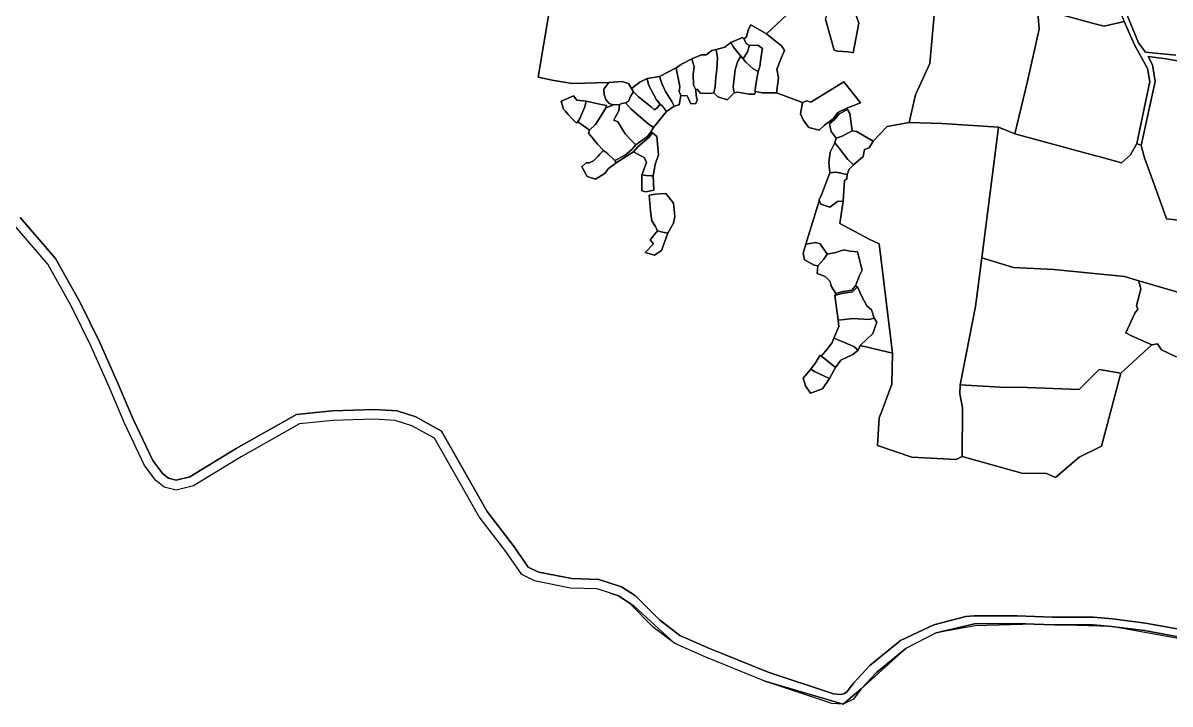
# Model space of a CAD drawing. Extents: x 542555 to 550520, y 1840485 to 1846995.
# Drawn here: x 547501 to 548103, y 1840499 to 1840856 of the extents above; entities that cross this region are included whole.
import ezdxf

# ---------------------------------------------------------------- set-up
doc = ezdxf.new("R2010")
doc.units = 0
doc.layers.add('Level 30', color=7, linetype='Continuous')

msp = doc.modelspace()

# ---------------------------------------------------------------- linework, layer by layer
at = {"layer": 'Level 30'}
for points in [[(548074.4, 1840867.28), (548076.0531, 1840862.9986), (548078.4, 1840856.92), (548067.98, 1840854.49), (548063.0146, 1840855.837), (548032.96, 1840863.99), (548022.35, 1840867.73), (548022.2, 1840877.29), (548030.6, 1840893.18), (548033.62, 1840899.52), (548028.69, 1840913.58), (548019.76, 1840919.07), (548010.96, 1840929.19), (548005.38, 1840940.77), (548005.57, 1840944.68), (548007.74, 1840947.2), (548026.2, 1840961.4), (548038.15, 1840974.83), (548055.9, 1840917.87)], [(548032.96, 1840863.99), (548033.87, 1840852.95), (548027.71, 1840825.75), (548021.08, 1840797.97), (548012.57, 1840801.47), (547982.92, 1840803.43), (547965.71, 1840803.99), (547968.89, 1840818.49), (547976.52, 1840834.91), (547980.04, 1840874.3), (548022.35, 1840867.73)], [(547923.86, 1840864.84), (547926.12, 1840865.01), (547932.81, 1840865.91), (547935.64, 1840866.53), (547939.19, 1840856.12), (547936.25, 1840840.62), (547933.64, 1840841.11), (547928.12, 1840841.45), (547926.37, 1840841.89), (547921.73, 1840858.15)], [(548091.93, 1840825.54), (548085.11, 1840793), (548081.7, 1840787.01), (548077.01, 1840782.85), (548065.14, 1840786.15), (548063.5475, 1840786.5772), (548021.08, 1840797.97), (548027.71, 1840825.75), (548033.87, 1840852.95), (548032.96, 1840863.99), (548063.0146, 1840855.837), (548067.98, 1840854.49), (548078.4, 1840856.92), (548083.83, 1840844.83), (548090.62, 1840832.31)], [(547897.03, 1840827.5), (547896, 1840819.61), (547888.72, 1840819.59), (547884.84, 1840820.21), (547885.05, 1840822.88), (547885.88, 1840827.99), (547886.47, 1840830.84), (547887.28, 1840833.45), (547888.07, 1840838.75), (547888.63, 1840842.83), (547886.19, 1840844.59), (547881.93, 1840844.38), (547880.23, 1840845.25), (547878.93, 1840847.89), (547880.29, 1840848.87), (547881.38, 1840852.91), (547882.59, 1840855.27), (547890.8, 1840850.51), (547898.84, 1840843.98), (547900.25, 1840841.82), (547898.52, 1840837.7), (547896.27, 1840832.04)], [(547878.93, 1840847.89), (547880.23, 1840845.25), (547881.93, 1840844.38), (547880.83, 1840840.99), (547878.63, 1840837.39), (547877.28, 1840838.78), (547873.51, 1840843.49), (547872.09, 1840845.9), (547878.16, 1840848.55)], [(547864.47, 1840842.29), (547865.01, 1840837.97), (547864.73, 1840831.88), (547864.29, 1840827.84), (547863.93, 1840822.93), (547863.21, 1840819.53), (547860.97, 1840819.25), (547856.12, 1840819.38), (547854.36, 1840821.41), (547853.67, 1840821.19), (547852.55, 1840823.66), (547852.41, 1840829.37), (547852.83, 1840833.26), (547851.69, 1840837.33), (547856.69, 1840839.42), (547859.16, 1840839.51), (547862.18, 1840841.74)], [(547873.34, 1840822.62), (547873.9, 1840819.63), (547870.21, 1840815.96), (547865.32, 1840817.4), (547863.21, 1840819.53), (547863.93, 1840822.93), (547864.29, 1840827.84), (547864.73, 1840831.88), (547865.01, 1840837.97), (547864.47, 1840842.29), (547868.99, 1840843.48), (547872.09, 1840845.9), (547873.51, 1840843.49), (547877.28, 1840838.78), (547875.57, 1840835.9), (547874.39, 1840831.56)], [(547881.93, 1840844.38), (547886.19, 1840844.59), (547888.63, 1840842.83), (547888.07, 1840838.75), (547887.28, 1840833.45), (547886.47, 1840830.84), (547883.77, 1840832.2), (547879.92, 1840835.59), (547878.63, 1840837.39), (547880.83, 1840840.99)], [(547849.21, 1840818), (547845.87, 1840818.24), (547845.05, 1840820.3), (547845.3, 1840822.88), (547843.79, 1840830.8), (547843.46, 1840832.61), (547846.15, 1840834.57), (547851.69, 1840837.33), (547852.83, 1840833.26), (547852.41, 1840829.37), (547852.55, 1840823.66), (547853.67, 1840821.19), (547853.87, 1840818.14), (547854.51, 1840815.88), (547853.75, 1840814.01), (547851.17, 1840813.85)], [(547878.63, 1840837.39), (547879.92, 1840835.59), (547883.77, 1840832.2), (547886.47, 1840830.84), (547885.88, 1840827.99), (547885.05, 1840822.88), (547884.84, 1840820.21), (547884.72, 1840818.81), (547881.58, 1840818.79), (547875.78, 1840819.95), (547873.9, 1840819.63), (547873.34, 1840822.62), (547874.39, 1840831.56), (547875.57, 1840835.9), (547877.28, 1840838.78)], [(548165.8, 1840753.57), (548147.08, 1840745.36), (548142.26, 1840752.55), (548138.93, 1840754.12), (548127.61, 1840764.21), (548125.175, 1840762.8655), (548106.91, 1840752.78), (548100.68, 1840753.42), (548096.18, 1840766.29), (548089.07, 1840785.43), (548087.39, 1840791.94), (548094.79, 1840825.49), (548093.36, 1840834.26), (548091, 1840838.6), (548100.55, 1840837.43), (548108.267, 1840836.0515), (548124.79, 1840833.1), (548138.96, 1840828.94), (548140.84, 1840821.73), (548147.06, 1840810.23), (548156.62, 1840793.68), (548156.75, 1840791.19), (548158.91, 1840768.79), (548163.34, 1840759.15)], [(547843.46, 1840832.61), (547843.79, 1840830.8), (547845.3, 1840822.88), (547845.05, 1840820.3), (547845.87, 1840818.24), (547845.06, 1840813.27), (547842.32, 1840812.57), (547841.06, 1840815.09), (547837.89, 1840820.3), (547835.83, 1840824.49), (547834.65, 1840828.21)], [(547820.05, 1840821.88), (547821.04, 1840820.05), (547819.67, 1840817.95), (547818.42, 1840815.25), (547816.79, 1840814.23), (547814.95, 1840814.02), (547813.76, 1840813.4), (547810.56, 1840813.31), (547808.29, 1840814.04), (547806.48, 1840816.06), (547805.68, 1840818.68), (547805.39, 1840821.46), (547808.08, 1840824.95), (547815.15, 1840825.55), (547818.43, 1840824.47)], [(547823.68, 1840817.53), (547821.04, 1840820.05), (547820.05, 1840821.88), (547824.27, 1840825.08), (547828.26, 1840827.11), (547828.82, 1840823.84), (547833.11, 1840815.93), (547835.06, 1840813.55), (547833.58, 1840811.89), (547832.12, 1840810.62), (547830.28, 1840812.15)], [(547842.32, 1840812.57), (547838.29, 1840809.79), (547836.22, 1840812.63), (547835.06, 1840813.55), (547833.11, 1840815.93), (547828.82, 1840823.84), (547828.26, 1840827.11), (547834.65, 1840828.21), (547835.83, 1840824.49), (547837.89, 1840820.3), (547841.06, 1840815.09)], [(547940.16, 1840814.34), (547933.03, 1840811.54), (547928.16, 1840809.16), (547925.94, 1840806.06), (547921.26, 1840802.62), (547918.39, 1840800.03), (547913.05, 1840801.45), (547910.13, 1840805.02), (547908.59, 1840808.47), (547909.67, 1840814.42), (547911.94, 1840815.28), (547914.04, 1840814.63), (547931.41, 1840825.39)], [(547791.78, 1840804.43), (547791.3526, 1840803.9729), (547791.06, 1840803.66), (547788.8994, 1840805.936), (547786.75, 1840808.2), (547785.1421, 1840810.1148), (547784.34, 1840811.07), (547783.07, 1840815.18), (547783.6402, 1840815.4315), (547789.51, 1840818.02), (547791.26, 1840815.78), (547796.22, 1840815.21), (547795.43, 1840812.21), (547792.95, 1840806.11)], [(547835.06, 1840813.55), (547836.22, 1840812.63), (547838.29, 1840809.79), (547836.76, 1840807.93), (547831.54, 1840801.4), (547828.73, 1840803.32), (547819.64, 1840811.18), (547816.79, 1840814.23), (547818.42, 1840815.25), (547819.67, 1840817.95), (547821.04, 1840820.05), (547823.68, 1840817.53), (547830.28, 1840812.15), (547832.12, 1840810.62), (547833.58, 1840811.89)], [(547806.94, 1840812.91), (547806.5, 1840811.61), (547804.81, 1840808.79), (547801.12, 1840802.92), (547798.01, 1840799.9), (547794.02, 1840802.72), (547791.78, 1840804.43), (547792.95, 1840806.11), (547795.43, 1840812.21), (547796.22, 1840815.21), (547804.14, 1840813.5)], [(547813.76, 1840813.4), (547813.31, 1840810.19), (547811.51, 1840806.98), (547810.63, 1840805.29), (547812.85, 1840804.27), (547816.63, 1840798.08), (547819.82, 1840794.68), (547822.26, 1840792.33), (547820.12, 1840789.79), (547816.58, 1840786.87), (547811.23, 1840783.98), (547807.35, 1840787.69), (547805.31, 1840789.38), (547802.08, 1840792.57), (547800.0085, 1840795.1996), (547797.44, 1840798.46), (547797.5733, 1840798.7968), (547798.01, 1840799.9), (547801.12, 1840802.92), (547804.81, 1840808.79), (547806.5, 1840811.61), (547810.56, 1840813.31)], [(547816.79, 1840814.23), (547819.64, 1840811.18), (547828.73, 1840803.32), (547831.54, 1840801.4), (547830.29, 1840799.3), (547828.44, 1840796.57), (547822.26, 1840792.33), (547819.82, 1840794.68), (547816.63, 1840798.08), (547812.85, 1840804.27), (547810.63, 1840805.29), (547811.51, 1840806.98), (547813.31, 1840810.19), (547813.76, 1840813.4), (547814.95, 1840814.02)], [(547933.24, 1840810.74), (547934.53, 1840808.8), (547935.75, 1840799.7), (547930.46, 1840796.85), (547927.43, 1840795.73), (547924.76, 1840799.33), (547923.88, 1840803.25), (547926.57, 1840805.81), (547928.88, 1840808.6)], [(547823.29, 1840791.27), (547820.98, 1840788.67), (547811.97, 1840782.8), (547811.23, 1840783.98), (547816.58, 1840786.87), (547820.12, 1840789.79), (547822.26, 1840792.33), (547828.44, 1840796.57), (547830.29, 1840799.3), (547831.01, 1840798.55), (547829.02, 1840796.04)], [(547832.44, 1840781.95), (547831.33, 1840775.98), (547830.28, 1840776), (547827.61, 1840776.13), (547825.48, 1840776.59), (547827.87, 1840783.06), (547826.82, 1840785.47), (547820.98, 1840788.67), (547823.29, 1840791.27), (547829.02, 1840796.04), (547831.01, 1840798.55), (547833.2, 1840796.7), (547834.09, 1840787.07)], [(547935.75, 1840799.7), (547937.98, 1840799.35), (547946.74, 1840794.24), (547944.65, 1840790.79), (547942.18, 1840789.89), (547941.47, 1840786.11), (547936.5, 1840781.73), (547933.41, 1840784.66), (547928.87, 1840790.49), (547926.61, 1840793.24), (547927.43, 1840795.73), (547930.46, 1840796.85)], [(548012.57, 1840801.47), (548003.81, 1840732.99), (548000.48, 1840707.48), (547992.46, 1840666.29), (547992.3, 1840661.68), (547993.56, 1840654.2), (547993.39, 1840628.69), (547990.32, 1840627.13), (547966.98, 1840628.41), (547949.02, 1840634.52), (547949.99, 1840649.01), (547951.29, 1840652.52), (547956.55, 1840666.67), (547956.99, 1840682.91), (547949.95, 1840740.27), (547944.63, 1840742.81), (547929.29, 1840750.97), (547930.96, 1840762.8), (547931.67, 1840773.57), (547932.92, 1840774.52), (547933.11, 1840776.68), (547934.19, 1840779.5), (547936.5, 1840781.73), (547941.47, 1840786.11), (547942.18, 1840789.89), (547944.65, 1840790.79), (547946.74, 1840794.24), (547954.04, 1840801.82), (547965.71, 1840803.99), (547982.92, 1840803.43)], [(547926.61, 1840793.24), (547928.87, 1840790.49), (547933.41, 1840784.66), (547936.5, 1840781.73), (547934.19, 1840779.5), (547933.11, 1840776.68), (547927.09, 1840777.89), (547924.1, 1840777.57), (547923.44, 1840783.07), (547924.17, 1840788.41)], [(547811.23, 1840783.98), (547811.97, 1840782.8), (547807.78, 1840779.6), (547806.12, 1840777.48), (547801.04, 1840774.24), (547796.68, 1840775.65), (547793.85, 1840780.7), (547796.12, 1840782.88), (547796.7229, 1840782.8339), (547797.69, 1840782.76), (547800.09, 1840783.93), (547802.2851, 1840786.2219), (547803.3547, 1840787.3385), (547805.31, 1840789.38), (547807.35, 1840787.69)], [(547827.45, 1840767.58), (547825.4422, 1840768.1194), (547825.48, 1840776.59), (547827.61, 1840776.13), (547830.28, 1840776), (547831.33, 1840775.98), (547831.72, 1840768.52)], [(547924.1, 1840777.57), (547927.09, 1840777.89), (547933.11, 1840776.68), (547932.92, 1840774.52), (547931.67, 1840773.57), (547930.96, 1840762.8), (547928.1, 1840762.59), (547924.09, 1840759.51), (547919.31, 1840761.2), (547918.4616, 1840763.2182), (547918.36, 1840763.46), (547919.65, 1840766.12)], [(547832.59, 1840749.37), (547833.64, 1840747.24), (547829.72, 1840742.48), (547831.48, 1840740.41), (547827.1, 1840735.71), (547832.1, 1840734.32), (547835.72, 1840736.89), (547839.08, 1840745.89), (547841.99, 1840751.15), (547842.74, 1840754.61), (547841.97, 1840761.68), (547837.95, 1840766.79), (547832.47, 1840766.38), (547829.25, 1840765.78), (547829.96, 1840757.43), (547830.58, 1840752.48)], [(547833.64, 1840747.24), (547832.59, 1840749.37), (547830.58, 1840752.48), (547829.96, 1840757.43), (547829.25, 1840765.78), (547832.47, 1840766.38), (547837.95, 1840766.79), (547841.97, 1840761.68), (547842.74, 1840754.61), (547841.99, 1840751.15), (547839.08, 1840745.89), (547835.57, 1840746.63)], [(547930.96, 1840762.8), (547929.29, 1840750.97), (547944.63, 1840742.81), (547949.95, 1840740.27), (547956.99, 1840682.91), (547939.97, 1840686.93), (547946.51, 1840693.23), (547948.72, 1840699.29), (547947.3, 1840701.37), (547945.95, 1840705.65), (547943.43, 1840707.88), (547940.57, 1840713.03), (547938.47, 1840717.7), (547937.53, 1840718.27), (547939.61, 1840723.74), (547940.97, 1840726.54), (547938.61, 1840736.17), (547934.45, 1840736.56), (547931.39, 1840737.14), (547927.26, 1840735.77), (547922.58, 1840734.94), (547918.93, 1840740.35), (547916.63, 1840741.03), (547911.45, 1840740.08), (547918.36, 1840762.97), (547918.4616, 1840763.2182), (547919.31, 1840761.2), (547924.09, 1840759.51), (547928.1, 1840762.59)], [(547829.72, 1840742.48), (547833.64, 1840747.24), (547835.57, 1840746.63), (547839.08, 1840745.89), (547835.72, 1840736.89), (547832.1, 1840734.32), (547827.1, 1840735.71), (547831.48, 1840740.41)], [(547911.45, 1840740.08), (547916.63, 1840741.03), (547918.93, 1840740.35), (547922.58, 1840734.94), (547920.86, 1840732.33), (547917.76, 1840728.76), (547915.84, 1840729.18), (547910.73, 1840731.91), (547910.1, 1840735.37)], [(547939.61, 1840723.74), (547937.53, 1840718.27), (547935.58, 1840716.05), (547930.07, 1840715.06), (547927.1, 1840714.2), (547924.67, 1840718.12), (547924.23, 1840720.55), (547921.66, 1840723.24), (547917.38, 1840724.7), (547917.76, 1840728.76), (547920.86, 1840732.33), (547922.58, 1840734.94), (547927.26, 1840735.77), (547931.39, 1840737.14), (547934.45, 1840736.56), (547938.61, 1840736.17), (547940.97, 1840726.54)], [(548093.04, 1840687.35), (548076.75, 1840672.48), (548065.27, 1840674.34), (548054.78, 1840663.97), (548027.66, 1840664.92), (548013.39, 1840665.17), (547992.46, 1840666.29), (548000.48, 1840707.48), (548003.81, 1840732.99), (548020.43, 1840727.89), (548041.58, 1840726.86), (548078.62, 1840723.11), (548086.13, 1840720.92), (548087.12, 1840716.49), (548084.86, 1840708.02), (548085.66, 1840705.98), (548084.12, 1840703.87), (548079.37, 1840693.72), (548082.23, 1840692.02)], [(548161.49, 1840715.94), (548156.32, 1840705.28), (548147.22, 1840700.64), (548138.34, 1840694.08), (548132.78, 1840685.06), (548119.89, 1840681.88), (548105.65, 1840681.11), (548098.01, 1840684.71), (548095.93, 1840687.82), (548093.04, 1840687.35), (548082.23, 1840692.02), (548079.37, 1840693.72), (548084.12, 1840703.87), (548085.66, 1840705.98), (548084.86, 1840708.02), (548087.12, 1840716.49), (548086.13, 1840720.92), (548112.57, 1840713.26), (548124.85, 1840706.87), (548140.02, 1840717.18), (548153.67, 1840719.05)], [(547937.53, 1840718.27), (547938.47, 1840717.7), (547935.92, 1840715.1), (547930.29, 1840714.26), (547926.65, 1840713.24), (547927.1, 1840714.2), (547930.07, 1840715.06), (547935.58, 1840716.05)], [(547931.68, 1840700.6), (547928.43, 1840700.27), (547926.65, 1840713.24), (547930.29, 1840714.26), (547935.92, 1840715.1), (547938.47, 1840717.7), (547940.57, 1840713.03), (547943.43, 1840707.88), (547945.95, 1840705.65), (547947.3, 1840701.37), (547944.63, 1840700.59), (547936.11, 1840701.14)], [(547946.51, 1840693.23), (547939.97, 1840686.93), (547938.91, 1840684.47), (547936.55, 1840686.46), (547928.74, 1840689.86), (547926.18, 1840690.87), (547928.7, 1840696.94), (547928.43, 1840700.27), (547931.68, 1840700.6), (547936.11, 1840701.14), (547944.63, 1840700.59), (547947.3, 1840701.37), (547948.72, 1840699.29)], [(547926.18, 1840690.87), (547928.74, 1840689.86), (547936.55, 1840686.46), (547938.91, 1840684.47), (547936.15, 1840682.31), (547929.84, 1840679.28), (547926.93, 1840675.4), (547925, 1840676.99), (547921.48, 1840680.01), (547919.5, 1840681.42), (547922.89, 1840685.25), (547925.2, 1840688.58)], [(547926.93, 1840675.4), (547923.79, 1840669.65), (547921.55, 1840670.75), (547915.93, 1840673.38), (547914.02, 1840674.52), (547916.54, 1840677.87), (547919, 1840681.88), (547919.5, 1840681.42), (547921.48, 1840680.01), (547925, 1840676.99)], [(547910.1, 1840669.81), (547914.02, 1840674.52), (547915.93, 1840673.38), (547921.55, 1840670.75), (547923.79, 1840669.65), (547920.23, 1840664.3), (547913.86, 1840662), (547911.22, 1840665.91)], [(547992.46, 1840666.29), (548013.39, 1840665.17), (548027.66, 1840664.92), (548054.78, 1840663.97), (548065.27, 1840674.34), (548076.75, 1840672.48), (548066.47, 1840634.2), (548054.77, 1840628.47), (548042.48, 1840617.68), (548037.75, 1840619.87), (548024.82, 1840620.06), (547993.39, 1840628.69), (547993.56, 1840654.2), (547992.3, 1840661.68)], [(547808.9395, 1840557.0446), (547812.56, 1840555.88), (547812.9501, 1840555.6278)], [(547812.9501, 1840555.6278), (547813.68, 1840555.37), (547821.38, 1840550.29), (547842.76, 1840530.58), (547831.43, 1840539.27), (547818.98, 1840551.73)], [(547979.77, 1840536.24), (548000, 1840540.9), (548022.34, 1840541.13), (548031.1886, 1840540.8285), (548000.22, 1840539.93)], [(548040.83, 1840540.5), (548031.1886, 1840540.8285), (548031.24, 1840540.83), (548041.7922, 1840540.5)], [(548071.85, 1840539.56), (548041.7922, 1840540.5), (548062.14, 1840540.5)], [(548141.73, 1840527.02), (548071.85, 1840539.56), (548089.09, 1840537.37), (548111.33, 1840533.29)], [(547963.92, 1840527.94), (547940.51, 1840506.79), (547948.44, 1840515.47)], [(547889.94, 1840510.94), (547931.08, 1840498.85), (547925.04, 1840499.23)], [(547931.08, 1840498.85), (547940.51, 1840506.79), (547936.36, 1840501.5)]]:
    msp.add_lwpolyline(points, close=True, dxfattribs=at)
for points in [[(548105.55, 1840839.3), (548089.56, 1840840.98), (548086.04, 1840845.72), (548077.5825, 1840866.2506), (548076.52, 1840868.83), (548076.9068, 1840869.5116), (548084.51, 1840882.91), (548086.5955, 1840884.3158), (548096.69, 1840891.12), (548110.86, 1840909.06)], [(547980.04, 1840874.3), (547976.52, 1840834.91), (547968.89, 1840818.49), (547965.71, 1840803.99), (547954.04, 1840801.82), (547946.74, 1840794.24), (547937.98, 1840799.35), (547935.75, 1840799.7), (547934.53, 1840808.8), (547933.24, 1840810.74), (547933.03, 1840811.54), (547940.16, 1840814.34), (547931.41, 1840825.39), (547914.04, 1840814.63), (547911.94, 1840815.28), (547909.67, 1840814.42), (547896, 1840819.61), (547897.03, 1840827.5), (547896.27, 1840832.04), (547898.52, 1840837.7), (547900.25, 1840841.82), (547898.84, 1840843.98), (547890.8, 1840850.51), (547901.39, 1840860.57)], [(547921.73, 1840858.15), (547926.37, 1840841.89), (547928.12, 1840841.45), (547933.64, 1840841.11), (547936.25, 1840840.62), (547939.19, 1840856.12), (547935.64, 1840866.53)], [(548077.5825, 1840866.2506), (548086.04, 1840845.72), (548089.56, 1840840.98), (548105.55, 1840839.3)], [(547901.39, 1840860.57), (547890.8, 1840850.51), (547882.59, 1840855.27), (547881.38, 1840852.91), (547880.29, 1840848.87), (547878.93, 1840847.89), (547878.16, 1840848.55), (547872.09, 1840845.9), (547868.99, 1840843.48), (547864.47, 1840842.29), (547862.18, 1840841.74), (547859.16, 1840839.51), (547856.69, 1840839.42), (547851.69, 1840837.33), (547846.15, 1840834.57), (547843.46, 1840832.61), (547834.65, 1840828.21), (547828.26, 1840827.11), (547824.27, 1840825.08), (547820.05, 1840821.88), (547818.43, 1840824.47), (547815.15, 1840825.55), (547808.08, 1840824.95), (547788.83, 1840824.53), (547778.3, 1840826.18), (547770.99, 1840827.73), (547776.9, 1840863.03)], [(547776.9, 1840863.03), (547770.99, 1840827.73), (547778.3, 1840826.18), (547788.83, 1840824.53), (547808.08, 1840824.95), (547805.39, 1840821.46), (547805.68, 1840818.68), (547806.48, 1840816.06), (547808.29, 1840814.04), (547810.56, 1840813.31), (547806.5, 1840811.61), (547806.94, 1840812.91), (547804.14, 1840813.5), (547796.22, 1840815.21), (547791.26, 1840815.78), (547789.51, 1840818.02), (547783.6402, 1840815.4315), (547783.07, 1840815.18), (547784.34, 1840811.07), (547785.1421, 1840810.1148), (547786.75, 1840808.2), (547788.8994, 1840805.936), (547791.06, 1840803.66), (547791.3526, 1840803.9729), (547791.78, 1840804.43), (547794.02, 1840802.72), (547798.01, 1840799.9), (547797.5733, 1840798.7968), (547797.44, 1840798.46), (547800.0085, 1840795.1996), (547802.08, 1840792.57), (547805.31, 1840789.38), (547803.3547, 1840787.3385), (547802.2851, 1840786.2219), (547800.09, 1840783.93), (547797.69, 1840782.76), (547796.7229, 1840782.8339), (547796.12, 1840782.88), (547793.85, 1840780.7), (547796.68, 1840775.65), (547801.04, 1840774.24), (547806.12, 1840777.48), (547807.78, 1840779.6), (547811.97, 1840782.8), (547820.98, 1840788.67), (547826.82, 1840785.47), (547827.87, 1840783.06), (547825.48, 1840776.59), (547825.4422, 1840768.1194), (547827.45, 1840767.58), (547831.72, 1840768.52), (547831.33, 1840775.98), (547832.44, 1840781.95), (547834.09, 1840787.07), (547833.2, 1840796.7), (547831.01, 1840798.55), (547830.29, 1840799.3), (547831.54, 1840801.4), (547836.76, 1840807.93), (547838.29, 1840809.79), (547842.32, 1840812.57), (547845.06, 1840813.27), (547845.87, 1840818.24), (547849.21, 1840818), (547851.17, 1840813.85), (547853.75, 1840814.01), (547854.51, 1840815.88), (547853.87, 1840818.14), (547853.67, 1840821.19), (547854.36, 1840821.41), (547856.12, 1840819.38), (547860.97, 1840819.25), (547863.21, 1840819.53), (547865.32, 1840817.4), (547870.21, 1840815.96), (547873.9, 1840819.63), (547875.78, 1840819.95), (547881.58, 1840818.79), (547884.72, 1840818.81), (547884.84, 1840820.21), (547888.72, 1840819.59), (547896, 1840819.61), (547909.67, 1840814.42), (547908.59, 1840808.47), (547910.13, 1840805.02), (547913.05, 1840801.45), (547918.39, 1840800.03), (547921.26, 1840802.62), (547925.94, 1840806.06), (547928.16, 1840809.16), (547933.03, 1840811.54), (547933.24, 1840810.74), (547928.88, 1840808.6), (547926.57, 1840805.81), (547923.88, 1840803.25), (547924.76, 1840799.33), (547927.43, 1840795.73), (547926.61, 1840793.24), (547924.17, 1840788.41), (547923.44, 1840783.07), (547924.1, 1840777.57), (547919.65, 1840766.12), (547918.36, 1840763.46), (547918.4616, 1840763.2182), (547918.36, 1840762.97), (547911.45, 1840740.08), (547910.1, 1840735.37), (547910.73, 1840731.91), (547915.84, 1840729.18), (547917.76, 1840728.76), (547917.38, 1840724.7), (547921.66, 1840723.24), (547924.23, 1840720.55), (547924.67, 1840718.12), (547927.1, 1840714.2), (547926.65, 1840713.24), (547928.43, 1840700.27), (547928.7, 1840696.94), (547926.18, 1840690.87), (547925.2, 1840688.58), (547922.89, 1840685.25), (547919.5, 1840681.42), (547919, 1840681.88), (547916.54, 1840677.87), (547914.02, 1840674.52), (547910.1, 1840669.81), (547911.22, 1840665.91), (547913.86, 1840662), (547920.23, 1840664.3), (547923.79, 1840669.65), (547926.93, 1840675.4), (547929.84, 1840679.28), (547936.15, 1840682.31), (547938.91, 1840684.47), (547939.97, 1840686.93), (547956.99, 1840682.91), (547956.55, 1840666.67), (547951.29, 1840652.52), (547949.99, 1840649.01), (547949.02, 1840634.52), (547966.98, 1840628.41), (547990.32, 1840627.13), (547993.39, 1840628.69), (548024.82, 1840620.06), (548037.75, 1840619.87), (548042.48, 1840617.68), (548054.77, 1840628.47), (548066.47, 1840634.2), (548076.75, 1840672.48), (548093.04, 1840687.35), (548095.93, 1840687.82), (548098.01, 1840684.71), (548105.65, 1840681.11)], [(548108.267, 1840836.0515), (548100.55, 1840837.43), (548091, 1840838.6), (548093.36, 1840834.26), (548094.79, 1840825.49), (548087.39, 1840791.94), (548085.11, 1840793), (548091.93, 1840825.54), (548090.62, 1840832.31), (548083.83, 1840844.83), (548078.4, 1840856.92)], [(548112.57, 1840713.26), (548086.13, 1840720.92), (548078.62, 1840723.11), (548041.58, 1840726.86), (548020.43, 1840727.89), (548003.81, 1840732.99), (548012.57, 1840801.47), (548021.08, 1840797.97), (548063.5475, 1840786.5772), (548065.14, 1840786.15), (548077.01, 1840782.85), (548081.7, 1840787.01), (548085.11, 1840793), (548087.39, 1840791.94), (548089.07, 1840785.43), (548096.18, 1840766.29), (548100.68, 1840753.42), (548106.91, 1840752.78)], [(548111.33, 1840533.29), (548089.09, 1840537.37), (548071.85, 1840539.56), (548062.14, 1840540.5), (548041.7922, 1840540.5), (548031.24, 1840540.83), (548031.1886, 1840540.8285), (548022.34, 1840541.13), (548000, 1840540.9), (547979.77, 1840536.24), (547963.92, 1840527.94), (547948.44, 1840515.47), (547940.51, 1840506.79), (547931.08, 1840498.85), (547889.94, 1840510.94), (547858.99, 1840523.4), (547842.76, 1840530.58), (547821.38, 1840550.29), (547813.68, 1840555.37), (547812.9501, 1840555.6278), (547812.56, 1840555.88), (547808.9395, 1840557.0446), (547801.99, 1840559.28), (547788.03, 1840559.66), (547771.52, 1840562.97), (547769.16, 1840563.44), (547762.36, 1840566.84), (547754.06, 1840578.92), (547740.09, 1840597.05), (547726.05, 1840621.77), (547716.68, 1840638.34), (547704.81, 1840644.9), (547696.06, 1840647.71), (547684.82, 1840648.34), (547663.27, 1840647.71), (547645.78, 1840645.84), (547615.17, 1840628.65), (547590.18, 1840613.33), (547581.13, 1840611.14), (547574.88, 1840612.71), (547570.51, 1840616.14), (547564.57, 1840623.96), (547553.91, 1840646.32), (547545.69, 1840665.64), (547536.39, 1840686.76), (547526.38, 1840707.15), (547513.74, 1840729.74), (547495.53, 1840750.79)], [(547499.18, 1840754.21), (547517.85, 1840732.63), (547530.81, 1840709.47), (547540.92, 1840688.87), (547550.28, 1840667.63), (547558.47, 1840648.38), (547568.86, 1840626.58), (547574.1, 1840619.68), (547577.13, 1840617.3), (547581.15, 1840616.29), (547588.24, 1840618), (547612.64, 1840632.96), (547644.23, 1840650.7), (547662.93, 1840652.7), (547684.89, 1840653.34), (547696.98, 1840652.67), (547706.8, 1840649.51), (547720.34, 1840642.03), (547730.4, 1840624.24), (547744.26, 1840599.82), (547758.1, 1840581.86), (547765.75, 1840570.74), (547770.8, 1840568.21), (547772.27, 1840567.92), (547788.59, 1840564.65), (547802.84, 1840564.26), (547814.72, 1840560.44), (547822.14, 1840555.64), (547834.73, 1840543.04), (547845.33, 1840534.91), (547860.94, 1840528.01), (547867.95, 1840525.19), (547891.67, 1840515.63), (547926, 1840504.18), (547930.05, 1840503.92), (547931.67, 1840504.34), (547933.12, 1840505.47), (547936.69, 1840510.02), (547945.01, 1840519.12), (547961.17, 1840532.14), (547978.63, 1840540.46), (547995.32, 1840544.71), (547999.64, 1840545.14), (548022.39, 1840545.13), (548040.9, 1840544.5), (548062.33, 1840544.5), (548072.29, 1840543.54), (548089.7, 1840541.32), (548112.09, 1840537.22)], [(548112.09, 1840537.22), (548089.7, 1840541.32), (548072.29, 1840543.54), (548062.33, 1840544.5), (548040.9, 1840544.5), (548022.39, 1840545.13), (547999.64, 1840545.14), (547995.32, 1840544.71), (547978.63, 1840540.46), (547961.17, 1840532.14), (547945.01, 1840519.12), (547936.69, 1840510.02), (547933.12, 1840505.47), (547931.67, 1840504.34), (547930.05, 1840503.92), (547926, 1840504.18), (547891.67, 1840515.63), (547867.95, 1840525.19), (547860.94, 1840528.01), (547845.33, 1840534.91), (547834.73, 1840543.04), (547822.14, 1840555.64), (547814.72, 1840560.44), (547802.84, 1840564.26), (547788.59, 1840564.65), (547772.27, 1840567.92), (547770.8, 1840568.21), (547765.75, 1840570.74), (547758.1, 1840581.86), (547744.26, 1840599.82), (547730.4, 1840624.24), (547720.34, 1840642.03), (547706.8, 1840649.51), (547696.98, 1840652.67), (547684.89, 1840653.34), (547662.93, 1840652.7), (547644.23, 1840650.7), (547612.64, 1840632.96), (547588.24, 1840618), (547581.15, 1840616.29), (547577.13, 1840617.3), (547574.1, 1840619.68), (547568.86, 1840626.58), (547558.47, 1840648.38), (547550.28, 1840667.63), (547540.92, 1840688.87), (547530.81, 1840709.47), (547517.85, 1840732.63), (547499.18, 1840754.21)]]:
    msp.add_lwpolyline(points, dxfattribs=at)

doc.saveas('drawing.dxf')
